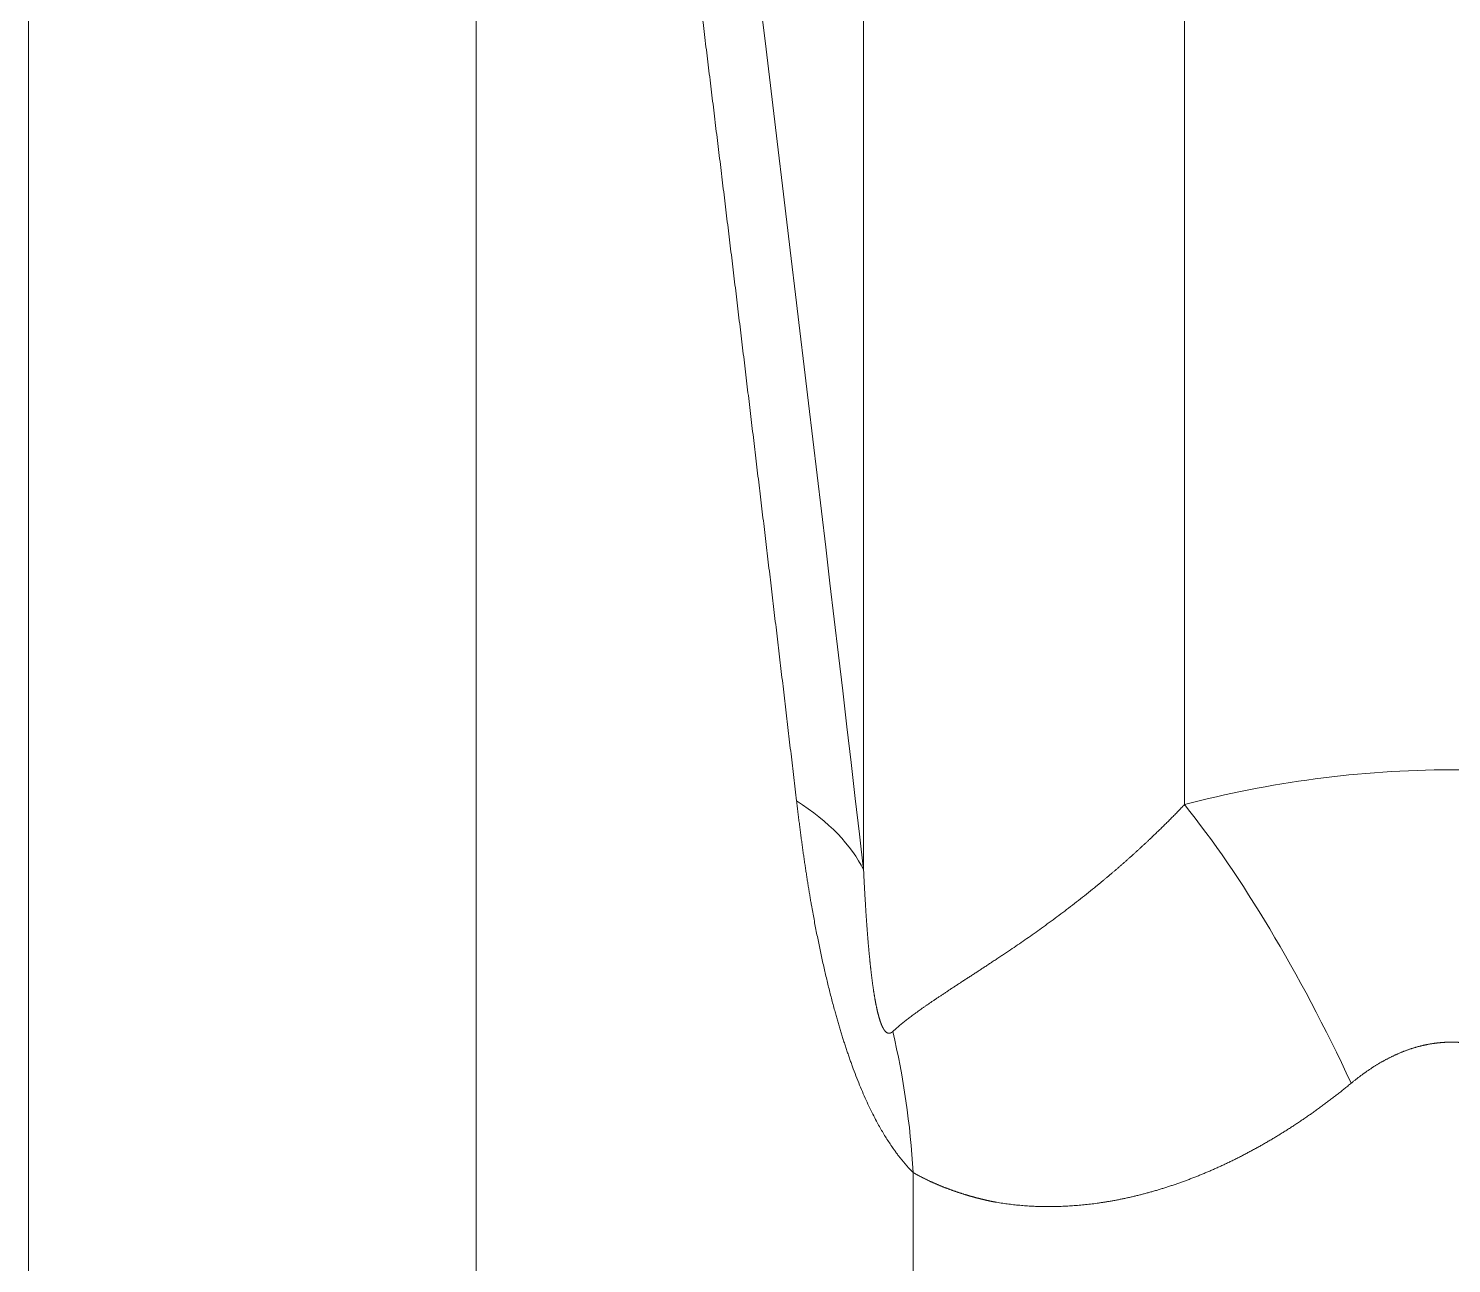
# Model space of a CAD drawing. Header units: millimetres. Extents: x 4664 to 8864, y -38 to 2932.
# Drawn here: x 8208.431 to 8212.228, y 2172.464 to 2175.758 of the extents above; entities that cross this region are included whole.
import ezdxf

# ---------------------------------------------------------------- set-up
doc = ezdxf.new("R2010")
doc.units = ezdxf.units.MM

msp = doc.modelspace()

# ---------------------------------------------------------------- linework, layer by layer
at = {"lineweight": 5}
for p, q in [((8211.5151, 2186.1942), (8211.5151, 2173.688)), ((8210.6591, 2173.5136), (8210.6591, 2182.7664)), ((8208.4312, 2178.5454), (8208.4312, 2157.2276)), ((8209.6258, 2157.6393), (8209.6258, 2178.1583)), ((8210.791, 2172.7067), (8210.791, 2154.3043))]:
    msp.add_line(p, q, dxfattribs=at)
at = {"lineweight": 5, "extrusion": (0, 0, -1)}
for centre, major_axis, ratio, start_param, end_param in [((8202.0496, 2195.3371), (-8.8397, 54.288), 0.099808, 1.878029, 2.000683), ((8208.091, 2173.1237), (2.5944, 0.3015), 0.315798, 5.91796, 6.172795), ((8211.5151, 2171.5485), (-0.6646, 2.5259), 0.341532, 0.656404, 1.0773), ((8208.4018, 2172.124), (1.8427, 1.851), 0.824618, 0.471585, 0.637602)]:
    msp.add_ellipse(centre, major_axis=major_axis, ratio=ratio, start_param=start_param, end_param=end_param, dxfattribs=at)
at = {"lineweight": 5}
for points, knots in [([(8209.7584, 2179.4919), (8209.7599, 2179.4805), (8209.7628, 2179.4577), (8209.7673, 2179.4236), (8209.7718, 2179.3896), (8209.7762, 2179.3555), (8209.7807, 2179.3214), (8209.7852, 2179.2874), (8209.7896, 2179.2533), (8209.7941, 2179.2193), (8209.7985, 2179.1853), (8209.8029, 2179.1513), (8209.8074, 2179.1174), (8209.8118, 2179.0834), (8209.8162, 2179.0495), (8209.8206, 2179.0156), (8209.8251, 2178.9816), (8209.8295, 2178.9477), (8209.8339, 2178.9139), (8209.8383, 2178.88), (8209.8427, 2178.8462), (8209.8471, 2178.8123), (8209.8514, 2178.7785), (8209.8558, 2178.7447), (8209.8602, 2178.7109), (8209.8646, 2178.6771), (8209.8689, 2178.6434), (8209.8733, 2178.6096), (8209.8777, 2178.5759), (8209.882, 2178.5422), (8209.8864, 2178.5085), (8209.8907, 2178.4748), (8209.8951, 2178.4411), (8209.8994, 2178.4075), (8209.9037, 2178.3738), (8209.9081, 2178.3402), (8209.9124, 2178.3066), (8209.9167, 2178.273), (8209.921, 2178.2394), (8209.9253, 2178.2059), (8209.9296, 2178.1723), (8209.9339, 2178.1388), (8209.9382, 2178.1053), (8209.9425, 2178.0718), (8209.9468, 2178.0383), (8209.9511, 2178.0048), (8209.9554, 2177.9714), (8209.9596, 2177.938), (8209.9639, 2177.9045), (8209.9682, 2177.8711), (8209.9724, 2177.8377), (8209.9767, 2177.8044), (8209.9809, 2177.771), (8209.9852, 2177.7377), (8209.9894, 2177.7043), (8209.9937, 2177.671), (8209.9979, 2177.6377), (8210.0021, 2177.6044), (8210.0064, 2177.5712), (8210.0106, 2177.5379), (8210.0148, 2177.5047), (8210.019, 2177.4715), (8210.0232, 2177.4383), (8210.0274, 2177.4051), (8210.0316, 2177.3719), (8210.0358, 2177.3388), (8210.04, 2177.3056), (8210.0442, 2177.2725), (8210.0483, 2177.2394), (8210.0525, 2177.2063), (8210.0567, 2177.1732), (8210.0609, 2177.1402), (8210.065, 2177.1071), (8210.0692, 2177.0741), (8210.0733, 2177.0411), (8210.0775, 2177.0081), (8210.0816, 2176.9751), (8210.0857, 2176.9421), (8210.0899, 2176.9092), (8210.094, 2176.8762), (8210.0981, 2176.8433), (8210.1022, 2176.8104), (8210.1064, 2176.7775), (8210.1105, 2176.7447), (8210.1146, 2176.7118), (8210.1187, 2176.679), (8210.1228, 2176.6462), (8210.1269, 2176.6134), (8210.131, 2176.5806), (8210.135, 2176.5478), (8210.1391, 2176.5151), (8210.1432, 2176.4823), (8210.1473, 2176.4496), (8210.1513, 2176.4169), (8210.1554, 2176.3842), (8210.1594, 2176.3515), (8210.1635, 2176.3189), (8210.1675, 2176.2862), (8210.1716, 2176.2536), (8210.1756, 2176.221), (8210.1797, 2176.1884), (8210.1837, 2176.1558), (8210.1877, 2176.1233), (8210.1917, 2176.0907), (8210.1957, 2176.0582), (8210.1998, 2176.0257), (8210.2038, 2175.9932), (8210.2078, 2175.9607), (8210.2118, 2175.9283), (8210.2157, 2175.8958), (8210.2197, 2175.8634), (8210.2237, 2175.831), (8210.2277, 2175.7986), (8210.2317, 2175.7662), (8210.2356, 2175.7338), (8210.2396, 2175.7015), (8210.2436, 2175.6692), (8210.2475, 2175.6369), (8210.2515, 2175.6046), (8210.2554, 2175.5723), (8210.2594, 2175.54), (8210.2633, 2175.5078), (8210.2672, 2175.4756), (8210.2712, 2175.4433), (8210.2751, 2175.4111), (8210.279, 2175.379), (8210.2829, 2175.3468), (8210.2868, 2175.3147), (8210.2907, 2175.2825), (8210.2946, 2175.2504), (8210.2985, 2175.2183), (8210.3024, 2175.1863), (8210.3063, 2175.1542), (8210.3102, 2175.1222), (8210.3141, 2175.0901), (8210.318, 2175.0581), (8210.3218, 2175.0261), (8210.3257, 2174.9941), (8210.3295, 2174.9622), (8210.3334, 2174.9302), (8210.3373, 2174.8983), (8210.3411, 2174.8664), (8210.3449, 2174.8345), (8210.3488, 2174.8026), (8210.3526, 2174.7708), (8210.3564, 2174.739), (8210.3603, 2174.7071), (8210.3641, 2174.6753), (8210.3679, 2174.6435), (8210.3717, 2174.6118), (8210.3755, 2174.58), (8210.3793, 2174.5483), (8210.3831, 2174.5166), (8210.3869, 2174.4848), (8210.3907, 2174.4532), (8210.3945, 2174.4215), (8210.3983, 2174.3898), (8210.402, 2174.3582), (8210.4058, 2174.3266), (8210.4096, 2174.295), (8210.4133, 2174.2634), (8210.4171, 2174.2318), (8210.4208, 2174.2003), (8210.4246, 2174.1688), (8210.4283, 2174.1372), (8210.4321, 2174.1058), (8210.4358, 2174.0743), (8210.4395, 2174.0428), (8210.4433, 2174.0114), (8210.447, 2173.9799), (8210.4507, 2173.9485), (8210.4544, 2173.9171), (8210.4581, 2173.8858), (8210.4618, 2173.8544), (8210.4655, 2173.8231), (8210.4692, 2173.7917), (8210.4729, 2173.7604), (8210.4766, 2173.7292), (8210.479, 2173.7083), (8210.4802, 2173.6979)], [0, 0, 0, 0, 0.00581, 0.011619, 0.017426, 0.023231, 0.029034, 0.034836, 0.040636, 0.046434, 0.05223, 0.058024, 0.063817, 0.069608, 0.075397, 0.081184, 0.08697, 0.092753, 0.098535, 0.104316, 0.110094, 0.11587, 0.121645, 0.127418, 0.133189, 0.138959, 0.144726, 0.150492, 0.156256, 0.162019, 0.167779, 0.173538, 0.179294, 0.185049, 0.190803, 0.196554, 0.202304, 0.208051, 0.213797, 0.219542, 0.225284, 0.231025, 0.236763, 0.2425, 0.248236, 0.253969, 0.2597, 0.26543, 0.271158, 0.276884, 0.282608, 0.288331, 0.294051, 0.29977, 0.305487, 0.311202, 0.316916, 0.322627, 0.328337, 0.334045, 0.339751, 0.345455, 0.351157, 0.356858, 0.362557, 0.368254, 0.373949, 0.379642, 0.385333, 0.391023, 0.396711, 0.402397, 0.408081, 0.413763, 0.419443, 0.425122, 0.430799, 0.436473, 0.442146, 0.447818, 0.453487, 0.459155, 0.46482, 0.470484, 0.476146, 0.481806, 0.487464, 0.493121, 0.498775, 0.504428, 0.510079, 0.515728, 0.521375, 0.52702, 0.532664, 0.538305, 0.543945, 0.549583, 0.555219, 0.560853, 0.566485, 0.572116, 0.577744, 0.583371, 0.588996, 0.594619, 0.60024, 0.605859, 0.611477, 0.617092, 0.622706, 0.628318, 0.633927, 0.639535, 0.645142, 0.650746, 0.656348, 0.661949, 0.667547, 0.673144, 0.678739, 0.684332, 0.689923, 0.695512, 0.7011, 0.706685, 0.712269, 0.717851, 0.72343, 0.729008, 0.734584, 0.740159, 0.745731, 0.751301, 0.75687, 0.762436, 0.768001, 0.773564, 0.779125, 0.784684, 0.790241, 0.795796, 0.80135, 0.806901, 0.812451, 0.817998, 0.823544, 0.829088, 0.83463, 0.84017, 0.845708, 0.851244, 0.856779, 0.862311, 0.867842, 0.87337, 0.878897, 0.884422, 0.889945, 0.895466, 0.900985, 0.906502, 0.912017, 0.91753, 0.923042, 0.928551, 0.934059, 0.939564, 0.945068, 0.95057, 0.95607, 0.961568, 0.967064, 0.972558, 0.97805, 0.983541, 0.989029, 0.994515, 1, 1, 1, 1]), ([(8212.94, 2173.688), (8212.7151, 2173.7472), (8212.4716, 2173.7808), (8211.9828, 2173.7808), (8211.7398, 2173.7471), (8211.5151, 2173.688)], [0, 0, 0, 0, 0.5, 0.5, 1, 1, 1, 1]), ([(8210.4802, 2173.6979), (8210.4805, 2173.6953), (8210.4812, 2173.6902), (8210.4821, 2173.6825), (8210.483, 2173.6749), (8210.4839, 2173.6673), (8210.4848, 2173.6597), (8210.4858, 2173.6522), (8210.4867, 2173.6447), (8210.4877, 2173.6372), (8210.4886, 2173.6298), (8210.4896, 2173.6225), (8210.4905, 2173.6151), (8210.4915, 2173.6079), (8210.4924, 2173.6006), (8210.4934, 2173.5934), (8210.4944, 2173.5862), (8210.4954, 2173.5791), (8210.4963, 2173.572), (8210.4973, 2173.5649), (8210.4983, 2173.5579), (8210.4993, 2173.5509), (8210.5003, 2173.544), (8210.5013, 2173.5371), (8210.5023, 2173.5302), (8210.5033, 2173.5234), (8210.5043, 2173.5166), (8210.5054, 2173.5099), (8210.5064, 2173.5032), (8210.5074, 2173.4965), (8210.5084, 2173.4899), (8210.5095, 2173.4833), (8210.5105, 2173.4767), (8210.5116, 2173.4702), (8210.5126, 2173.4637), (8210.5137, 2173.4573), (8210.5147, 2173.4509), (8210.5158, 2173.4445), (8210.5168, 2173.4382), (8210.5179, 2173.4319), (8210.519, 2173.4257), (8210.5219, 2173.4091), (8210.5267, 2173.3823), (8210.5338, 2173.3455), (8210.5411, 2173.3093), (8210.5487, 2173.2738), (8210.5566, 2173.239), (8210.5647, 2173.2049), (8210.5732, 2173.1714), (8210.5802, 2173.1451), (8210.5856, 2173.1258), (8210.5891, 2173.1132), (8210.5928, 2173.1007), (8210.5964, 2173.0883), (8210.6001, 2173.0761), (8210.6039, 2173.064), (8210.6077, 2173.0521), (8210.6116, 2173.0402), (8210.6155, 2173.0285), (8210.6195, 2173.017), (8210.6235, 2173.0055), (8210.6275, 2172.9942), (8210.6334, 2172.9783), (8210.6411, 2172.958), (8210.6508, 2172.934), (8210.6607, 2172.9108), (8210.6707, 2172.8887), (8210.6809, 2172.8676), (8210.6904, 2172.8491), (8210.6992, 2172.833), (8210.7072, 2172.8189), (8210.7153, 2172.8053), (8210.7236, 2172.7921), (8210.732, 2172.7794), (8210.7387, 2172.7698), (8210.7435, 2172.7631), (8210.7464, 2172.7591), (8210.7493, 2172.7552), (8210.7522, 2172.7513), (8210.7552, 2172.7475), (8210.7581, 2172.7438), (8210.7611, 2172.7401), (8210.7641, 2172.7365), (8210.767, 2172.7329), (8210.77, 2172.7294), (8210.773, 2172.726), (8210.776, 2172.7226), (8210.779, 2172.7193), (8210.782, 2172.7161), (8210.785, 2172.7129), (8210.788, 2172.7098), (8210.79, 2172.7077), (8210.791, 2172.7067)], [0, 0, 0, 0, 0.007039, 0.014036, 0.020994, 0.02791, 0.034786, 0.041621, 0.048416, 0.055171, 0.061885, 0.068559, 0.075193, 0.081787, 0.088341, 0.094855, 0.101329, 0.107763, 0.114158, 0.120513, 0.126829, 0.133105, 0.139342, 0.145539, 0.151698, 0.157817, 0.163898, 0.169939, 0.175942, 0.181906, 0.187832, 0.193719, 0.199568, 0.205378, 0.211151, 0.216885, 0.222582, 0.228241, 0.233862, 0.239445, 0.244991, 0.2505, 0.283712, 0.316253, 0.348158, 0.379458, 0.410191, 0.440394, 0.470107, 0.499371, 0.51079, 0.52213, 0.533396, 0.544591, 0.555719, 0.566785, 0.577792, 0.588745, 0.599647, 0.610503, 0.621316, 0.632093, 0.642836, 0.667278, 0.691354, 0.715127, 0.73866, 0.762018, 0.78527, 0.802709, 0.820267, 0.837968, 0.855837, 0.873901, 0.892181, 0.898407, 0.904643, 0.910891, 0.91715, 0.923422, 0.929708, 0.936008, 0.942324, 0.948657, 0.955006, 0.961373, 0.967759, 0.974165, 0.980591, 0.987038, 0.993508, 1, 1, 1, 1]), ([(8211.5151, 2173.688), (8211.5137, 2173.6865), (8211.5109, 2173.6835), (8211.5066, 2173.6791), (8211.5023, 2173.6746), (8211.4979, 2173.67), (8211.4935, 2173.6655), (8211.489, 2173.6609), (8211.4845, 2173.6563), (8211.4799, 2173.6517), (8211.4753, 2173.6471), (8211.4707, 2173.6424), (8211.466, 2173.6377), (8211.4612, 2173.633), (8211.4564, 2173.6283), (8211.4516, 2173.6236), (8211.4467, 2173.6188), (8211.4418, 2173.6141), (8211.4368, 2173.6093), (8211.4318, 2173.6045), (8211.4268, 2173.5997), (8211.4217, 2173.5948), (8211.4165, 2173.59), (8211.4114, 2173.5851), (8211.4061, 2173.5803), (8211.4009, 2173.5754), (8211.3955, 2173.5705), (8211.3902, 2173.5656), (8211.3848, 2173.5607), (8211.3794, 2173.5557), (8211.3739, 2173.5508), (8211.3684, 2173.5459), (8211.3628, 2173.5409), (8211.3572, 2173.536), (8211.3516, 2173.531), (8211.3459, 2173.526), (8211.3402, 2173.5211), (8211.3344, 2173.5161), (8211.3287, 2173.5111), (8211.3228, 2173.5061), (8211.317, 2173.5011), (8211.3111, 2173.4962), (8211.3051, 2173.4912), (8211.2992, 2173.4862), (8211.2932, 2173.4812), (8211.2871, 2173.4762), (8211.2811, 2173.4713), (8211.2698, 2173.4621), (8211.2535, 2173.449), (8211.2323, 2173.4322), (8211.2112, 2173.4159), (8211.1903, 2173.4), (8211.1697, 2173.3845), (8211.1492, 2173.3695), (8211.129, 2173.3549), (8211.1091, 2173.3407), (8211.0894, 2173.3269), (8211.07, 2173.3136), (8211.0538, 2173.3026), (8211.0405, 2173.2937), (8211.0301, 2173.2867), (8211.0199, 2173.28), (8211.0099, 2173.2733), (8211.0001, 2173.2669), (8210.9905, 2173.2605), (8210.981, 2173.2543), (8210.9717, 2173.2482), (8210.9626, 2173.2423), (8210.9537, 2173.2365), (8210.9449, 2173.2307), (8210.9363, 2173.2251), (8210.9279, 2173.2197), (8210.9197, 2173.2143), (8210.9116, 2173.209), (8210.9037, 2173.2039), (8210.8959, 2173.1988), (8210.8884, 2173.1938), (8210.881, 2173.1889), (8210.8737, 2173.1841), (8210.8666, 2173.1794), (8210.8597, 2173.1748), (8210.853, 2173.1703), (8210.8464, 2173.1658), (8210.8399, 2173.1614), (8210.8336, 2173.1571), (8210.8275, 2173.1529), (8210.8215, 2173.1487), (8210.8156, 2173.1446), (8210.8099, 2173.1406), (8210.8043, 2173.1366), (8210.7989, 2173.1326), (8210.7936, 2173.1288), (8210.7885, 2173.125), (8210.7835, 2173.1212), (8210.7786, 2173.1175), (8210.7739, 2173.1138), (8210.7693, 2173.1102), (8210.7648, 2173.1066), (8210.7604, 2173.1031), (8210.7562, 2173.0995), (8210.7521, 2173.0961), (8210.7481, 2173.0927), (8210.7442, 2173.0893), (8210.7404, 2173.0859), (8210.738, 2173.0837), (8210.7368, 2173.0826)], [0, 0, 0, 0, 0.004445, 0.008933, 0.013466, 0.018044, 0.022665, 0.027331, 0.032041, 0.036796, 0.041594, 0.046437, 0.051325, 0.056256, 0.061232, 0.066252, 0.071316, 0.076425, 0.081577, 0.086775, 0.092016, 0.097302, 0.102632, 0.108006, 0.113424, 0.118887, 0.124394, 0.129946, 0.135541, 0.141181, 0.146865, 0.152594, 0.158367, 0.164184, 0.170045, 0.175951, 0.181901, 0.187895, 0.193934, 0.200016, 0.206144, 0.212315, 0.218531, 0.224791, 0.231095, 0.237444, 0.243837, 0.250274, 0.272984, 0.295693, 0.318401, 0.341107, 0.363812, 0.386516, 0.409217, 0.431918, 0.454617, 0.477315, 0.500011, 0.51271, 0.525327, 0.537864, 0.550318, 0.562691, 0.574983, 0.587193, 0.599322, 0.61137, 0.623336, 0.63522, 0.647023, 0.658745, 0.670386, 0.681945, 0.693423, 0.704819, 0.716134, 0.727368, 0.73852, 0.749592, 0.760582, 0.77149, 0.782318, 0.793064, 0.803729, 0.814313, 0.824815, 0.835237, 0.845577, 0.855836, 0.866014, 0.876111, 0.886127, 0.896062, 0.905916, 0.915688, 0.92538, 0.934991, 0.944521, 0.953969, 0.963337, 0.972624, 0.98183, 0.990956, 1, 1, 1, 1]), ([(8210.7368, 2173.0826), (8210.7366, 2173.0824), (8210.7362, 2173.0821), (8210.7357, 2173.0816), (8210.7351, 2173.0812), (8210.7346, 2173.0807), (8210.734, 2173.0804), (8210.7335, 2173.08), (8210.7329, 2173.0797), (8210.7324, 2173.0794), (8210.7318, 2173.0791), (8210.7313, 2173.0789), (8210.7308, 2173.0786), (8210.7302, 2173.0784), (8210.7297, 2173.0783), (8210.7291, 2173.0782), (8210.7286, 2173.0781), (8210.7281, 2173.078), (8210.7275, 2173.0779), (8210.727, 2173.0779), (8210.7265, 2173.0779), (8210.726, 2173.078), (8210.7254, 2173.078), (8210.7249, 2173.0781), (8210.7244, 2173.0782), (8210.7239, 2173.0784), (8210.7233, 2173.0786), (8210.7228, 2173.0788), (8210.7223, 2173.079), (8210.7218, 2173.0793), (8210.7213, 2173.0796), (8210.7208, 2173.0799), (8210.7203, 2173.0802), (8210.7197, 2173.0806), (8210.7192, 2173.081), (8210.7187, 2173.0815), (8210.7182, 2173.0819), (8210.7177, 2173.0824), (8210.7172, 2173.0829), (8210.7167, 2173.0835), (8210.7162, 2173.0841), (8210.7157, 2173.0847), (8210.7152, 2173.0853), (8210.7147, 2173.086), (8210.7143, 2173.0866), (8210.7138, 2173.0874), (8210.7133, 2173.0881), (8210.7128, 2173.0889), (8210.7123, 2173.0897), (8210.7118, 2173.0905), (8210.7113, 2173.0914), (8210.7109, 2173.0923), (8210.7104, 2173.0932), (8210.7099, 2173.0941), (8210.7094, 2173.0951), (8210.7089, 2173.0961), (8210.7085, 2173.0971), (8210.708, 2173.0982), (8210.7075, 2173.0993), (8210.7071, 2173.1004), (8210.7066, 2173.1015), (8210.7061, 2173.1027), (8210.7057, 2173.1039), (8210.7052, 2173.1051), (8210.7047, 2173.1064), (8210.7043, 2173.1076), (8210.7038, 2173.1089), (8210.7034, 2173.1103), (8210.7029, 2173.1116), (8210.7025, 2173.113), (8210.702, 2173.1145), (8210.7016, 2173.1159), (8210.7011, 2173.1174), (8210.7007, 2173.1189), (8210.7002, 2173.1204), (8210.6998, 2173.122), (8210.6994, 2173.1236), (8210.6989, 2173.1252), (8210.6985, 2173.1269), (8210.698, 2173.1285), (8210.6976, 2173.1302), (8210.6972, 2173.132), (8210.6967, 2173.1337), (8210.6963, 2173.1355), (8210.6959, 2173.1373), (8210.6955, 2173.1392), (8210.695, 2173.1411), (8210.6946, 2173.143), (8210.6942, 2173.1449), (8210.6938, 2173.1468), (8210.6934, 2173.1488), (8210.6929, 2173.1508), (8210.6925, 2173.1529), (8210.6921, 2173.1549), (8210.6917, 2173.157), (8210.6913, 2173.1592), (8210.6909, 2173.1613), (8210.6905, 2173.1635), (8210.6901, 2173.1657), (8210.6897, 2173.168), (8210.6893, 2173.1702), (8210.6889, 2173.1725), (8210.6885, 2173.1748), (8210.6881, 2173.1772), (8210.6877, 2173.1796), (8210.6873, 2173.182), (8210.6869, 2173.1844), (8210.6865, 2173.1869), (8210.6861, 2173.1894), (8210.6858, 2173.1919), (8210.6854, 2173.1944), (8210.685, 2173.197), (8210.6846, 2173.1996), (8210.6842, 2173.2023), (8210.6839, 2173.2049), (8210.6835, 2173.2076), (8210.6831, 2173.2103), (8210.6827, 2173.2131), (8210.6824, 2173.2158), (8210.682, 2173.2186), (8210.6816, 2173.2215), (8210.6813, 2173.2243), (8210.6809, 2173.2272), (8210.6805, 2173.2301), (8210.6802, 2173.2331), (8210.6798, 2173.236), (8210.6795, 2173.239), (8210.6791, 2173.2421), (8210.6788, 2173.2451), (8210.6784, 2173.2482), (8210.6781, 2173.2513), (8210.6777, 2173.2544), (8210.6774, 2173.2576), (8210.677, 2173.2608), (8210.6767, 2173.264), (8210.6763, 2173.2673), (8210.676, 2173.2705), (8210.6757, 2173.2739), (8210.6753, 2173.2772), (8210.675, 2173.2806), (8210.6746, 2173.2839), (8210.6743, 2173.2874), (8210.674, 2173.2908), (8210.6737, 2173.2943), (8210.6733, 2173.2978), (8210.673, 2173.3013), (8210.6727, 2173.3049), (8210.6724, 2173.3085), (8210.6721, 2173.3121), (8210.6717, 2173.3157), (8210.6714, 2173.3194), (8210.6711, 2173.3231), (8210.6708, 2173.3268), (8210.6705, 2173.3306), (8210.6702, 2173.3344), (8210.6699, 2173.3382), (8210.6696, 2173.342), (8210.6693, 2173.3459), (8210.669, 2173.3498), (8210.6687, 2173.3537), (8210.6684, 2173.3576), (8210.6681, 2173.3616), (8210.6678, 2173.3656), (8210.6675, 2173.3697), (8210.6672, 2173.3737), (8210.6669, 2173.3778), (8210.6666, 2173.3819), (8210.6663, 2173.3861), (8210.6661, 2173.3903), (8210.6658, 2173.3945), (8210.6655, 2173.3987), (8210.6652, 2173.403), (8210.6649, 2173.4072), (8210.6647, 2173.4116), (8210.6644, 2173.4159), (8210.6641, 2173.4203), (8210.6639, 2173.4247), (8210.6636, 2173.4291), (8210.6633, 2173.4336), (8210.6631, 2173.438), (8210.6628, 2173.4426), (8210.6625, 2173.4471), (8210.6623, 2173.4517), (8210.662, 2173.4563), (8210.6618, 2173.4609), (8210.6615, 2173.4655), (8210.6613, 2173.4702), (8210.661, 2173.4749), (8210.6608, 2173.4796), (8210.6605, 2173.4844), (8210.6603, 2173.4892), (8210.66, 2173.494), (8210.6598, 2173.4989), (8210.6596, 2173.5037), (8210.6593, 2173.5086), (8210.6592, 2173.5119), (8210.6591, 2173.5136)], [0, 0, 0, 0, 0.004382, 0.008697, 0.012944, 0.017124, 0.021237, 0.025284, 0.029264, 0.033178, 0.037027, 0.040811, 0.044531, 0.048186, 0.051777, 0.055305, 0.058771, 0.062174, 0.065516, 0.068797, 0.072018, 0.075179, 0.078281, 0.081325, 0.084312, 0.087243, 0.090118, 0.092939, 0.095707, 0.098422, 0.101085, 0.103699, 0.106265, 0.108782, 0.111255, 0.113682, 0.116068, 0.118412, 0.120717, 0.122984, 0.125217, 0.127416, 0.129584, 0.131724, 0.133836, 0.135926, 0.137993, 0.140042, 0.142075, 0.144094, 0.146103, 0.148104, 0.150101, 0.152096, 0.154091, 0.156091, 0.158097, 0.160114, 0.162142, 0.164186, 0.166249, 0.168331, 0.170437, 0.172569, 0.174729, 0.176919, 0.179142, 0.1814, 0.183694, 0.186027, 0.188401, 0.190817, 0.193276, 0.195781, 0.198333, 0.200933, 0.203583, 0.206284, 0.209036, 0.211842, 0.214702, 0.217617, 0.220588, 0.223617, 0.226703, 0.229847, 0.233051, 0.236315, 0.23964, 0.243026, 0.246475, 0.249985, 0.253559, 0.257196, 0.260898, 0.264663, 0.268494, 0.27239, 0.276352, 0.28038, 0.284474, 0.288636, 0.292864, 0.29716, 0.301523, 0.305955, 0.310455, 0.315023, 0.31966, 0.324366, 0.329141, 0.333986, 0.338901, 0.343885, 0.348939, 0.354063, 0.359258, 0.364524, 0.36986, 0.375267, 0.380745, 0.386294, 0.391914, 0.397606, 0.403369, 0.409204, 0.41511, 0.421089, 0.427139, 0.433262, 0.439457, 0.445724, 0.452064, 0.458476, 0.46496, 0.471517, 0.478147, 0.48485, 0.491625, 0.498474, 0.505396, 0.51239, 0.519458, 0.526599, 0.533814, 0.541102, 0.548463, 0.555897, 0.563406, 0.570988, 0.578643, 0.586372, 0.594175, 0.602052, 0.610002, 0.618027, 0.626125, 0.634297, 0.642544, 0.650864, 0.659259, 0.667727, 0.67627, 0.684887, 0.693579, 0.702344, 0.711184, 0.720098, 0.729087, 0.73815, 0.747288, 0.7565, 0.765786, 0.775147, 0.784583, 0.794093, 0.803678, 0.813337, 0.823072, 0.83288, 0.842764, 0.852722, 0.862756, 0.872863, 0.883046, 0.893304, 0.903636, 0.914043, 0.924526, 0.935083, 0.945715, 0.956422, 0.967204, 0.978061, 0.988993, 1, 1, 1, 1]), ([(8211.9601, 2172.9449), (8211.961, 2172.9457), (8211.9629, 2172.9473), (8211.9658, 2172.9496), (8211.9687, 2172.9519), (8211.9716, 2172.9542), (8211.9745, 2172.9565), (8211.9773, 2172.9587), (8211.9802, 2172.9609), (8211.9831, 2172.9631), (8211.986, 2172.9653), (8211.9889, 2172.9674), (8211.9918, 2172.9695), (8211.9947, 2172.9716), (8211.9976, 2172.9736), (8212.0004, 2172.9757), (8212.0033, 2172.9777), (8212.0062, 2172.9796), (8212.0091, 2172.9816), (8212.012, 2172.9835), (8212.0149, 2172.9854), (8212.0178, 2172.9873), (8212.0207, 2172.9891), (8212.0236, 2172.991), (8212.0265, 2172.9928), (8212.0294, 2172.9945), (8212.0323, 2172.9963), (8212.0352, 2172.998), (8212.0381, 2172.9997), (8212.041, 2173.0014), (8212.0439, 2173.003), (8212.0468, 2173.0046), (8212.0497, 2173.0062), (8212.0526, 2173.0078), (8212.0555, 2173.0093), (8212.0584, 2173.0108), (8212.0613, 2173.0123), (8212.0642, 2173.0138), (8212.0671, 2173.0152), (8212.07, 2173.0166), (8212.0729, 2173.018), (8212.0759, 2173.0194), (8212.0788, 2173.0207), (8212.0817, 2173.022), (8212.0846, 2173.0233), (8212.0875, 2173.0245), (8212.0904, 2173.0258), (8212.0933, 2173.027), (8212.0962, 2173.0281), (8212.0991, 2173.0293), (8212.102, 2173.0304), (8212.105, 2173.0315), (8212.1079, 2173.0326), (8212.1108, 2173.0336), (8212.1137, 2173.0347), (8212.1166, 2173.0357), (8212.1195, 2173.0366), (8212.1224, 2173.0376), (8212.1254, 2173.0385), (8212.1283, 2173.0394), (8212.1312, 2173.0403), (8212.1341, 2173.0411), (8212.137, 2173.0419), (8212.1399, 2173.0427), (8212.1429, 2173.0435), (8212.1458, 2173.0442), (8212.1487, 2173.0449), (8212.1516, 2173.0456), (8212.1545, 2173.0463), (8212.1575, 2173.0469), (8212.1604, 2173.0475), (8212.1633, 2173.0481), (8212.1662, 2173.0486), (8212.1691, 2173.0492), (8212.1721, 2173.0497), (8212.175, 2173.0501), (8212.1779, 2173.0506), (8212.1808, 2173.051), (8212.1837, 2173.0514), (8212.1867, 2173.0518), (8212.1896, 2173.0522), (8212.1925, 2173.0525), (8212.1954, 2173.0528), (8212.1983, 2173.053), (8212.2013, 2173.0533), (8212.2042, 2173.0535), (8212.2071, 2173.0537), (8212.21, 2173.0539), (8212.213, 2173.054), (8212.2159, 2173.0541), (8212.2188, 2173.0542), (8212.2217, 2173.0543), (8212.2246, 2173.0543), (8212.2276, 2173.0543), (8212.2305, 2173.0543), (8212.2334, 2173.0543), (8212.2363, 2173.0542), (8212.2393, 2173.0541), (8212.2422, 2173.054), (8212.2451, 2173.0539), (8212.248, 2173.0537), (8212.2509, 2173.0535), (8212.2539, 2173.0533), (8212.2568, 2173.053), (8212.2597, 2173.0528), (8212.2626, 2173.0525), (8212.2655, 2173.0522), (8212.2685, 2173.0518), (8212.2714, 2173.0514), (8212.2743, 2173.051), (8212.2772, 2173.0506), (8212.2802, 2173.0501), (8212.2831, 2173.0497), (8212.286, 2173.0492), (8212.2889, 2173.0486), (8212.2918, 2173.0481), (8212.2948, 2173.0475), (8212.2977, 2173.0469), (8212.3006, 2173.0463), (8212.3035, 2173.0456), (8212.3064, 2173.0449), (8212.3093, 2173.0442), (8212.3123, 2173.0435), (8212.3152, 2173.0427), (8212.3181, 2173.0419), (8212.321, 2173.0411), (8212.3239, 2173.0403), (8212.3268, 2173.0394), (8212.3298, 2173.0385), (8212.3327, 2173.0376), (8212.3356, 2173.0366), (8212.3385, 2173.0357), (8212.3414, 2173.0347), (8212.3443, 2173.0336), (8212.3473, 2173.0326), (8212.3502, 2173.0315), (8212.3531, 2173.0304), (8212.356, 2173.0293), (8212.3589, 2173.0281), (8212.3618, 2173.027), (8212.3647, 2173.0258), (8212.3676, 2173.0245), (8212.3705, 2173.0233), (8212.3735, 2173.022), (8212.3764, 2173.0207), (8212.3793, 2173.0194), (8212.3822, 2173.018), (8212.3851, 2173.0166), (8212.388, 2173.0152), (8212.3909, 2173.0138), (8212.3938, 2173.0123), (8212.3967, 2173.0108), (8212.3996, 2173.0093), (8212.4025, 2173.0078), (8212.4054, 2173.0062), (8212.4083, 2173.0046), (8212.4112, 2173.003), (8212.4141, 2173.0014), (8212.417, 2172.9997), (8212.4199, 2172.998), (8212.4228, 2172.9963), (8212.4257, 2172.9945), (8212.4286, 2172.9928), (8212.4315, 2172.991), (8212.4344, 2172.9891), (8212.4373, 2172.9873), (8212.4402, 2172.9854), (8212.4431, 2172.9835), (8212.446, 2172.9816), (8212.4489, 2172.9796), (8212.4518, 2172.9777), (8212.4547, 2172.9757), (8212.4576, 2172.9736), (8212.4605, 2172.9716), (8212.4634, 2172.9695), (8212.4662, 2172.9674), (8212.4691, 2172.9653), (8212.472, 2172.9631), (8212.4749, 2172.9609), (8212.4778, 2172.9587), (8212.4807, 2172.9565), (8212.4836, 2172.9542), (8212.4864, 2172.9519), (8212.4893, 2172.9496), (8212.4922, 2172.9473), (8212.4941, 2172.9457), (8212.4951, 2172.9449)], [0, 0, 0, 0, 0.006816, 0.013593, 0.02033, 0.027027, 0.033686, 0.040306, 0.046887, 0.053429, 0.059934, 0.0664, 0.072829, 0.07922, 0.085574, 0.09189, 0.09817, 0.104414, 0.110621, 0.116793, 0.122928, 0.129029, 0.135094, 0.141124, 0.14712, 0.153081, 0.159009, 0.164903, 0.170763, 0.176591, 0.182385, 0.188148, 0.193878, 0.199577, 0.205244, 0.210881, 0.216486, 0.222062, 0.227607, 0.233123, 0.23861, 0.244068, 0.249498, 0.2549, 0.260274, 0.265621, 0.270941, 0.276235, 0.281503, 0.286746, 0.291964, 0.297157, 0.302326, 0.307472, 0.312594, 0.317694, 0.322771, 0.327827, 0.332862, 0.337876, 0.34287, 0.347844, 0.352799, 0.357735, 0.362653, 0.367554, 0.372438, 0.377305, 0.382156, 0.386992, 0.391814, 0.396621, 0.401414, 0.406195, 0.410963, 0.415719, 0.420464, 0.425198, 0.429922, 0.434637, 0.439343, 0.44404, 0.448731, 0.453414, 0.45809, 0.462761, 0.467427, 0.472089, 0.476747, 0.481401, 0.486053, 0.490703, 0.495352, 0.5, 0.504648, 0.509297, 0.513947, 0.518599, 0.523253, 0.527911, 0.532573, 0.537239, 0.54191, 0.546586, 0.551269, 0.55596, 0.560657, 0.565363, 0.570078, 0.574802, 0.579536, 0.584281, 0.589037, 0.593805, 0.598586, 0.603379, 0.608186, 0.613008, 0.617844, 0.622695, 0.627562, 0.632446, 0.637347, 0.642265, 0.647201, 0.652156, 0.65713, 0.662124, 0.667138, 0.672173, 0.677229, 0.682306, 0.687406, 0.692528, 0.697674, 0.702843, 0.708036, 0.713254, 0.718497, 0.723765, 0.729059, 0.734379, 0.739726, 0.7451, 0.750502, 0.755932, 0.76139, 0.766877, 0.772393, 0.777938, 0.783514, 0.789119, 0.794756, 0.800423, 0.806122, 0.811852, 0.817615, 0.823409, 0.829237, 0.835097, 0.840991, 0.846919, 0.85288, 0.858876, 0.864906, 0.870971, 0.877072, 0.883207, 0.889379, 0.895586, 0.90183, 0.90811, 0.914426, 0.92078, 0.927171, 0.9336, 0.940066, 0.946571, 0.953113, 0.959694, 0.966314, 0.972973, 0.97967, 0.986407, 0.993184, 1, 1, 1, 1]), ([(8210.791, 2172.7067), (8210.7919, 2172.7062), (8210.7935, 2172.7053), (8210.796, 2172.7039), (8210.7985, 2172.7025), (8210.801, 2172.7011), (8210.8035, 2172.6997), (8210.806, 2172.6984), (8210.8085, 2172.697), (8210.811, 2172.6957), (8210.8136, 2172.6944), (8210.8161, 2172.6931), (8210.8186, 2172.6918), (8210.8211, 2172.6905), (8210.8236, 2172.6893), (8210.8262, 2172.6881), (8210.8287, 2172.6868), (8210.8312, 2172.6856), (8210.8337, 2172.6845), (8210.8362, 2172.6833), (8210.8387, 2172.6821), (8210.8413, 2172.681), (8210.8438, 2172.6798), (8210.8463, 2172.6787), (8210.8488, 2172.6776), (8210.8513, 2172.6765), (8210.8537, 2172.6755), (8210.8562, 2172.6744), (8210.8587, 2172.6734), (8210.8612, 2172.6723), (8210.8637, 2172.6713), (8210.8661, 2172.6703), (8210.8686, 2172.6693), (8210.871, 2172.6683), (8210.8735, 2172.6674), (8210.8759, 2172.6664), (8210.8783, 2172.6655), (8210.8808, 2172.6645), (8210.8832, 2172.6636), (8210.8856, 2172.6627), (8210.888, 2172.6618), (8210.8903, 2172.661), (8210.8927, 2172.6601), (8210.8951, 2172.6593), (8210.8974, 2172.6584), (8210.8998, 2172.6576), (8210.9021, 2172.6568), (8210.9044, 2172.656), (8210.9067, 2172.6552), (8210.909, 2172.6544), (8210.9113, 2172.6537), (8210.9135, 2172.6529), (8210.9158, 2172.6522), (8210.918, 2172.6514), (8210.9203, 2172.6507), (8210.9225, 2172.65), (8210.9247, 2172.6493), (8210.9269, 2172.6487), (8210.929, 2172.648), (8210.9312, 2172.6473), (8210.9333, 2172.6467), (8210.9355, 2172.646), (8210.9376, 2172.6454), (8210.9397, 2172.6448), (8210.9417, 2172.6442), (8210.9438, 2172.6436), (8210.9458, 2172.643), (8210.9479, 2172.6424), (8210.9499, 2172.6419), (8210.9519, 2172.6413), (8210.9538, 2172.6408), (8210.9558, 2172.6403), (8210.9577, 2172.6397), (8210.9597, 2172.6392), (8210.9616, 2172.6387), (8210.9634, 2172.6382), (8210.9653, 2172.6377), (8210.9672, 2172.6373), (8210.969, 2172.6368), (8210.9708, 2172.6364), (8210.9726, 2172.6359), (8210.9743, 2172.6355), (8210.9761, 2172.6351), (8210.9778, 2172.6346), (8210.9795, 2172.6342), (8210.9812, 2172.6338), (8210.9829, 2172.6335), (8210.9845, 2172.6331), (8210.9861, 2172.6327), (8210.9877, 2172.6323), (8210.9893, 2172.632), (8210.9909, 2172.6317), (8210.9924, 2172.6313), (8210.9939, 2172.631), (8210.9954, 2172.6307), (8210.9969, 2172.6304), (8210.9983, 2172.6301), (8210.9998, 2172.6298), (8211.0012, 2172.6295), (8211.0026, 2172.6292), (8211.0039, 2172.6289), (8211.0053, 2172.6287), (8211.0066, 2172.6284), (8211.0079, 2172.6282), (8211.0091, 2172.628), (8211.0104, 2172.6277), (8211.0116, 2172.6275), (8211.0128, 2172.6273), (8211.0163, 2172.6267), (8211.022, 2172.6257), (8211.0302, 2172.6245), (8211.0384, 2172.6233), (8211.0466, 2172.6222), (8211.0549, 2172.6212), (8211.0632, 2172.6203), (8211.0715, 2172.6194), (8211.0799, 2172.6187), (8211.0883, 2172.618), (8211.0967, 2172.6174), (8211.1052, 2172.6169), (8211.1137, 2172.6165), (8211.1221, 2172.6161), (8211.1307, 2172.6159), (8211.1392, 2172.6157), (8211.1478, 2172.6156), (8211.1563, 2172.6156), (8211.1649, 2172.6157), (8211.1735, 2172.6159), (8211.1822, 2172.6161), (8211.1908, 2172.6164), (8211.1994, 2172.6168), (8211.2081, 2172.6173), (8211.2167, 2172.6179), (8211.2254, 2172.6185), (8211.2341, 2172.6192), (8211.2428, 2172.62), (8211.2514, 2172.6209), (8211.2601, 2172.6219), (8211.2688, 2172.6229), (8211.2775, 2172.624), (8211.2861, 2172.6252), (8211.2948, 2172.6265), (8211.3035, 2172.6278), (8211.3125, 2172.6293), (8211.3219, 2172.6309), (8211.3317, 2172.6327), (8211.3415, 2172.6346), (8211.3513, 2172.6366), (8211.3611, 2172.6387), (8211.3709, 2172.6409), (8211.3808, 2172.6432), (8211.3907, 2172.6456), (8211.4006, 2172.6481), (8211.4105, 2172.6506), (8211.4204, 2172.6533), (8211.4303, 2172.6561), (8211.4403, 2172.659), (8211.4502, 2172.662), (8211.4602, 2172.6651), (8211.4701, 2172.6682), (8211.4801, 2172.6715), (8211.4901, 2172.6749), (8211.5001, 2172.6783), (8211.51, 2172.6819), (8211.52, 2172.6855), (8211.53, 2172.6893), (8211.54, 2172.6931), (8211.55, 2172.6971), (8211.56, 2172.7011), (8211.57, 2172.7053), (8211.58, 2172.7095), (8211.59, 2172.7138), (8211.5999, 2172.7182), (8211.6099, 2172.7227), (8211.6199, 2172.7273), (8211.6298, 2172.732), (8211.6398, 2172.7368), (8211.6498, 2172.7417), (8211.6597, 2172.7467), (8211.6696, 2172.7517), (8211.6796, 2172.7569), (8211.6895, 2172.7622), (8211.6994, 2172.7675), (8211.7093, 2172.7729), (8211.7191, 2172.7784), (8211.729, 2172.7841), (8211.7388, 2172.7898), (8211.7487, 2172.7955), (8211.7585, 2172.8014), (8211.7683, 2172.8074), (8211.7781, 2172.8135), (8211.7879, 2172.8196), (8211.7976, 2172.8258), (8211.8073, 2172.8321), (8211.817, 2172.8386), (8211.8267, 2172.845), (8211.8364, 2172.8516), (8211.8461, 2172.8583), (8211.8557, 2172.8651), (8211.8653, 2172.8719), (8211.8749, 2172.8788), (8211.8845, 2172.8858), (8211.894, 2172.8929), (8211.9035, 2172.9001), (8211.913, 2172.9074), (8211.9225, 2172.9147), (8211.9319, 2172.9221), (8211.9413, 2172.9296), (8211.9507, 2172.9372), (8211.9569, 2172.9423), (8211.9601, 2172.9449)], [0, 0, 0, 0, 0.003572, 0.007121, 0.010646, 0.014148, 0.017627, 0.021082, 0.024514, 0.027923, 0.031308, 0.03467, 0.038008, 0.041323, 0.044615, 0.047883, 0.051128, 0.054349, 0.057548, 0.060722, 0.063874, 0.067002, 0.070106, 0.073187, 0.076245, 0.07928, 0.082291, 0.085278, 0.088243, 0.091184, 0.094101, 0.096995, 0.099866, 0.102713, 0.105537, 0.108338, 0.111115, 0.113869, 0.116599, 0.119307, 0.12199, 0.12465, 0.127287, 0.129901, 0.132491, 0.135058, 0.137601, 0.140121, 0.142618, 0.145091, 0.147541, 0.149967, 0.15237, 0.15475, 0.157106, 0.159439, 0.161748, 0.164034, 0.166297, 0.168536, 0.170752, 0.172945, 0.175114, 0.177259, 0.179382, 0.181481, 0.183556, 0.185608, 0.187637, 0.189643, 0.191625, 0.193583, 0.195518, 0.19743, 0.199319, 0.201184, 0.203025, 0.204844, 0.206639, 0.20841, 0.210158, 0.211883, 0.213584, 0.215262, 0.216917, 0.218548, 0.220156, 0.22174, 0.223301, 0.224839, 0.226353, 0.227844, 0.229312, 0.230756, 0.232177, 0.233574, 0.234948, 0.236299, 0.237626, 0.23893, 0.24021, 0.241467, 0.242701, 0.243911, 0.245098, 0.246262, 0.247402, 0.248519, 0.249613, 0.257163, 0.264688, 0.272187, 0.279661, 0.28711, 0.294533, 0.301932, 0.309306, 0.316655, 0.32398, 0.33128, 0.338555, 0.345806, 0.353033, 0.360236, 0.367414, 0.374569, 0.3817, 0.388807, 0.39589, 0.40295, 0.409987, 0.417, 0.423991, 0.430958, 0.437902, 0.444823, 0.451722, 0.458598, 0.465452, 0.472284, 0.479093, 0.48588, 0.492645, 0.499389, 0.506956, 0.51452, 0.522081, 0.529639, 0.537195, 0.544747, 0.552297, 0.559845, 0.56739, 0.574934, 0.582476, 0.590016, 0.597555, 0.605093, 0.61263, 0.620166, 0.627702, 0.635237, 0.642772, 0.650306, 0.657841, 0.665376, 0.672912, 0.680448, 0.687985, 0.695524, 0.703063, 0.710604, 0.718146, 0.725691, 0.733237, 0.740785, 0.748336, 0.755889, 0.763445, 0.771004, 0.778566, 0.786131, 0.793699, 0.801271, 0.808847, 0.816427, 0.824011, 0.8316, 0.839192, 0.84679, 0.854393, 0.862, 0.869613, 0.877231, 0.884855, 0.892484, 0.90012, 0.907761, 0.915409, 0.923063, 0.930724, 0.938392, 0.946067, 0.953749, 0.961438, 0.969135, 0.976839, 0.984551, 0.992272, 1, 1, 1, 1])]:
    msp.add_open_spline(points, degree=3, knots=knots, dxfattribs=at)

doc.saveas('drawing.dxf')
